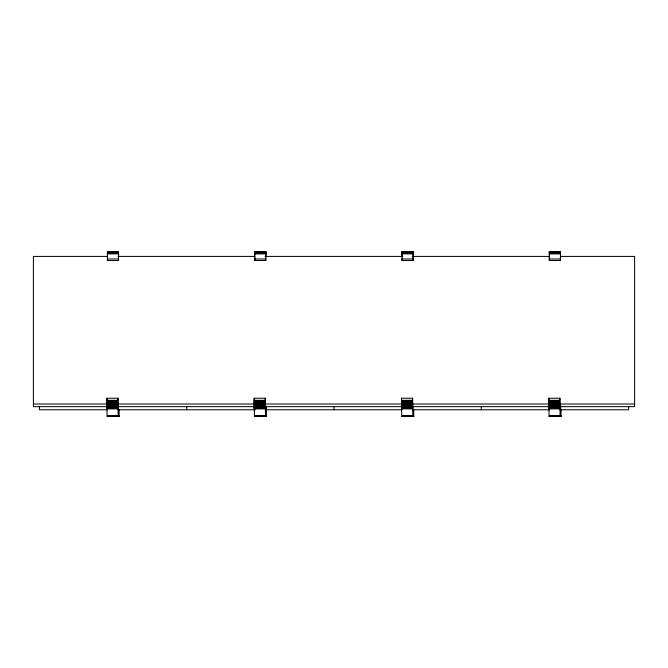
<?xml version="1.0" encoding="UTF-8"?>
<svg xmlns="http://www.w3.org/2000/svg" width="668" height="668" viewBox="0 0 668 668"><rect width="100%" height="100%" fill="white"/><g stroke="black" fill="none" stroke-linecap="round" stroke-linejoin="round"><path stroke-width="1" d="M119.121 409.91L119.096 416.44L107.122 416.389L106.872 402.737L117.969 402.737L117.969 402.011L106.872 402.011M119.096 416.44L118.211 416.389L117.969 402.737M266.432 409.91L266.398 416.44L254.424 416.389L254.191 398.228L265.288 398.228L265.33 399.748M266.398 416.44L265.522 416.389L265.271 402.737L254.174 402.737M413.734 409.91L413.701 416.44L401.735 416.389L401.485 402.737L412.574 402.737L412.59 398.228L401.501 398.228L401.593 406.862M413.676 416.465L412.824 416.389L412.574 402.737M561.036 409.91L561.011 416.44L549.038 416.389L548.804 398.228L559.893 398.228L559.934 399.748M561.011 416.44L560.126 416.389L559.876 402.737L548.787 402.737M118.528 256.128L118.512 260.503L107.423 260.503L107.423 251.535L118.528 251.594L118.67 256.913M118.019 399.748L117.977 398.228L106.888 398.228L106.989 406.862M118.512 260.503L118.512 251.535M117.977 398.228L118.077 406.862M254.725 251.594L265.831 251.594L265.822 260.503L254.725 260.503L254.725 251.535L254.825 254.892M254.216 404.123L254.191 398.228M254.725 260.503L254.742 256.128M265.288 398.228L265.38 406.862M265.605 406.87L265.597 409.768L265.513 406.645M266.365 409.81L265.973 406.645M413.141 256.128L413.125 260.503L402.036 260.503L402.036 251.535L413.133 251.594L413.283 256.913M413.125 260.503L413.133 251.594M560.435 251.594L560.427 260.503L549.338 260.503L549.338 251.535L560.435 251.594L560.586 256.913M549.338 260.503L549.355 256.128M559.893 398.228L559.993 406.862M628.613 406.653L628.613 409.776L560.143 409.776L560.218 406.87M560.586 406.645L560.97 409.81M108.007 416.414L108.032 415.863L119.121 415.863M255.318 416.414L255.335 415.863L266.423 415.863M402.62 416.414L402.637 415.863L413.734 415.863M549.923 416.414L549.948 415.863L561.036 415.863M107.431 251.594L118.528 251.702M254.725 251.711L265.831 251.702L265.973 256.913M402.044 251.594L413.141 251.702M549.346 251.594L560.444 251.702M107.581 256.913L107.439 251.861L118.537 251.861M254.717 251.894L265.839 251.861M402.186 256.913L402.053 251.861L413.141 251.861M549.438 254.892L549.355 251.861L560.452 251.861M107.414 252.145L118.503 252.145M254.717 252.145L265.806 252.145M402.019 252.145L413.116 252.145M549.33 252.145L560.419 252.145M107.406 252.462L118.503 252.462M254.717 252.462L265.806 252.462M402.019 252.462L413.108 252.462M549.321 252.462L560.419 252.462M107.406 252.855L118.495 252.855M254.708 252.855L265.806 252.855M402.019 252.855L413.108 252.855M549.321 252.855L560.41 252.855M107.406 253.322L118.495 253.322M254.708 253.322L265.797 253.322M402.011 253.322L413.108 253.322M549.321 253.322L560.41 253.322M107.398 253.865L118.495 253.865M254.708 253.865L265.797 253.865M402.011 253.865L413.1 253.865M549.313 253.865L560.41 253.865M107.506 256.412L33.4 256.412L33.4 406.662L634.6 406.662L634.6 256.412L560.494 256.412M117.944 256.412L254.675 256.412M265.113 256.412L402.887 256.412M412.281 256.412L549.012 256.412M118.478 258.984L107.381 258.984L107.423 260.503M254.692 258.984L265.781 258.984L265.822 260.503M413.083 258.984L401.994 258.984L402.036 260.503M549.296 258.984L560.394 258.984L560.427 260.503M106.88 400.316L117.977 400.316M254.182 400.316L265.279 400.316M401.493 400.316L412.582 400.316M548.795 400.316L559.884 400.316M106.88 401.209L117.969 401.209M254.182 401.209L265.271 401.209M401.485 401.209L412.582 401.209M548.795 401.209L559.884 401.209M254.182 402.011L265.271 402.011M401.485 402.011L412.574 402.011M548.787 402.011L559.884 402.011M106.872 403.389L117.96 403.389M254.174 403.389L265.271 403.389M401.485 403.389L412.574 403.389M548.787 403.389L559.876 403.389M33.4 404.006L634.6 404.006M106.872 404.482L117.96 404.482M254.174 404.482L265.263 404.482M401.476 404.482L412.574 404.482M548.787 404.482L559.876 404.482M106.872 404.95L117.96 404.95M254.174 404.95L265.263 404.95M401.476 404.95L412.574 404.95M548.787 404.95L559.876 404.95M106.872 405.367L117.96 405.367M254.174 405.367L265.263 405.367M401.476 405.367L412.574 405.367M548.787 405.367L559.876 405.367M106.872 405.735L117.96 405.735M254.174 405.735L265.263 405.735M401.476 405.735L412.574 405.735M548.787 405.735L559.876 405.735M106.872 406.069L117.96 406.069M254.174 406.069L265.263 406.069M401.476 406.069L412.574 406.069M548.787 406.069L559.876 406.069M106.872 406.378L117.96 406.378M254.174 406.378L265.271 406.378M401.485 406.378L412.574 406.378M548.787 406.378L559.876 406.378M106.88 406.929L117.969 406.929M254.182 406.929L265.271 406.929M401.485 406.929L412.582 406.929M548.795 406.929L559.884 406.929M106.88 407.179L117.969 407.179M254.182 407.179L265.279 407.179M401.493 407.179L412.582 407.179M548.795 407.179L559.884 407.179M106.888 407.43L117.977 407.43M254.191 407.43L265.279 407.43M401.493 407.43L412.59 407.43M548.804 407.43L559.893 407.43M106.888 407.689L117.986 407.689M254.199 407.689L265.288 407.689M401.501 407.689L412.59 407.689M548.804 407.689L559.901 407.689M106.897 407.948L117.986 407.948M254.199 407.948L265.296 407.948M401.51 407.948L412.599 407.948M548.812 407.948L559.901 407.948M106.905 408.223L117.994 408.223M254.207 408.223L265.296 408.223M401.51 408.223L412.607 408.223M548.82 408.223L559.909 408.223M106.913 408.524L118.002 408.524M254.216 408.524L265.305 408.524M401.518 408.524L412.615 408.524M548.829 408.524L559.918 408.524M106.922 408.849L118.011 408.849M254.224 408.849L265.313 408.849M401.526 408.849L412.624 408.849M548.837 408.849L559.926 408.849M106.822 409.776L39.387 409.776L39.387 406.653M255.159 409.776L118.228 409.776L118.203 406.645M265.538 409.776L401.426 409.776M412.841 409.776L549.772 409.776M108.024 416.047L119.121 416.047M255.335 416.047L266.423 416.047M402.637 416.047L413.726 416.047M549.939 416.047L561.036 416.047M108.024 416.289L119.113 416.181M255.326 416.289L266.423 416.181M402.629 416.289L413.726 416.181M549.939 416.289L561.028 416.181M107.122 416.389L119.104 416.364M254.424 416.389L266.415 416.364M401.735 416.389L413.717 416.364M549.038 416.389L561.02 416.364M560.452 406.87L560.527 409.768M560.118 406.645L560.202 409.768M548.804 398.228L549.113 409.768M412.59 398.228L412.69 406.862M412.816 406.645L412.899 409.768M401.501 398.228L401.543 399.748M401.727 406.645L401.81 409.768M265.839 406.87L265.914 409.768M254.416 406.645L254.5 409.768M106.888 398.228L106.93 399.748M107.114 406.645L107.197 409.768M481.302 406.653L481.302 409.776M334 406.653L334 409.776M186.698 406.653L186.698 409.776"/></g></svg>
